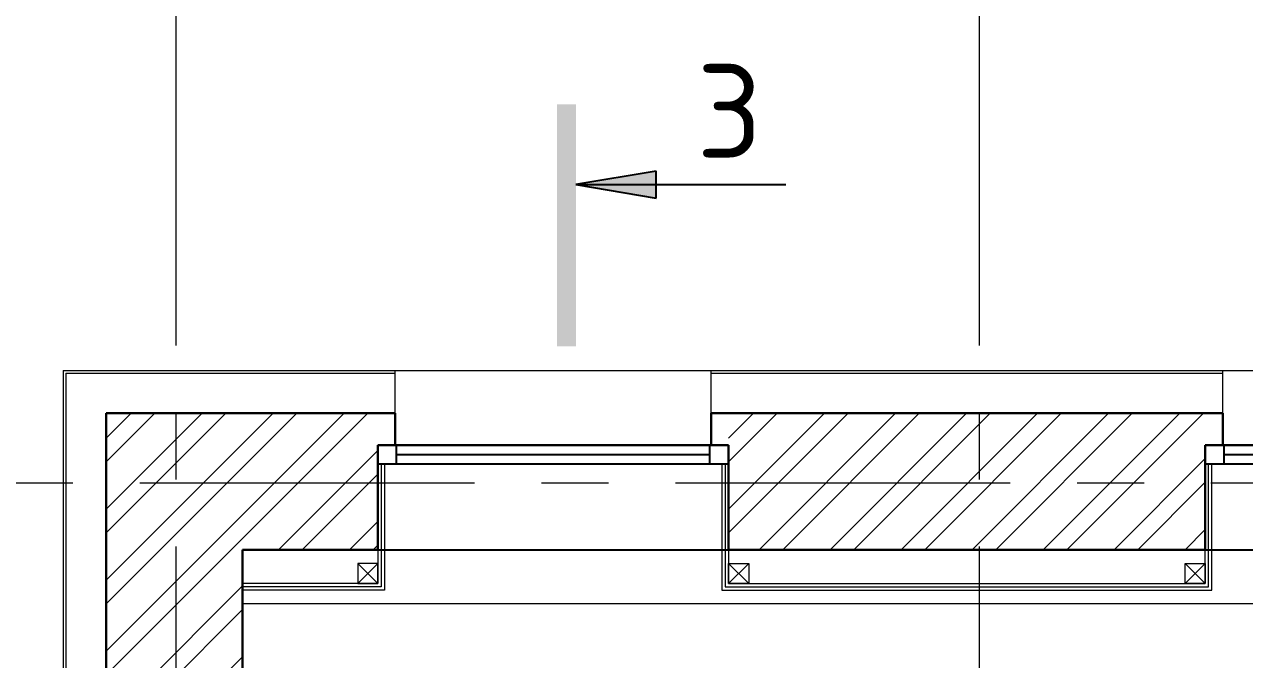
# Model space of a CAD drawing. Header units: millimetres. Extents: x -434100 to 9270898, y 0 to 249028.
# Drawn here: x -71861 to -67304, y 129941 to 132313 of the extents above; entities that cross this region are included whole.
import ezdxf
from ezdxf import colors
from ezdxf.entities.mleader import LeaderData, LeaderLine
from ezdxf.math import Vec2, Vec3

# ---------------------------------------------------------------- set-up
doc = ezdxf.new("R2010")
doc.units = ezdxf.units.MM
doc.header["$MEASUREMENT"] = 0
doc.linetypes.add('CENTER', pattern=[2, 1.25, -0.25, 0.25, -0.25])
doc.layers.get('0').update_dxf_attribs({"color": 250, "lineweight": 9})
for name, color, linetype, lineweight in [('_0', 250, 'Continuous', 9), ('АР_Навесной фасад', 147, 'Continuous', 5), ('АР_Оси', 195, 'Continuous', 9), ('АР_Отметки', 250, 'Continuous', 15), ('АР_Подоконники', 163, 'Continuous', 9), ('АР_Разрезы', 175, 'Continuous', 9), ('АР_Сущ Несущая стена', 216, 'Continuous', 30), ('АР_Штриховка кирпич', 250, 'Continuous', 9)]:
    doc.layers.add(name, color=color, linetype=linetype, lineweight=lineweight)
doc.layers.add('АР_новое окно', color=155, linetype='Continuous')
doc.layers.add('Тонкая', color=7, linetype='Continuous')
doc.styles.add('ISOCPEUR', font='isocpeur.TTF', dxfattribs={"width": 0.7})
doc.styles.add('METRO-STYLE', font='isocpeur.TTF', dxfattribs={"width": 0.9, "oblique": 15})

# ---------------------------------------------------------------- blocks, each defined once
blk = doc.blocks.new('*U159')
at = {"layer": 'АР_новое окно', "lineweight": 20}
for p, q in [((0, 1310), (-70, 1310)), ((0, 0), (-70, 0))]:
    blk.add_line(p, q, dxfattribs=at)
at = {"layer": 'АР_новое окно'}
for p, q in [((-70, 1310), (-70, 0)), ((-70, 0), (-70, 1310)), ((0, 1310), (0, 0)), ((0, 1240), (-70, 1240)), ((-35, 1240), (-35, 70)), ((0, 70), (-70, 70))]:
    blk.add_line(p, q, dxfattribs=at)
blk = doc.blocks.new('A$C60573c2e')
at = {"layer": 'АР_Разрезы', "ltscale": 100}
h = blk.add_hatch(color=5, dxfattribs=at)
h.dxf.hatch_style = 1
h.paths.add_polyline_path([(13494.3, 509.4), (13424.3, 509.4), (13424.3, 1413.7), (13494.3, 1413.7)])
h.paths.add_polyline_path([(13794.7, 1063.4), (13494.3, 1113.7), (13794.7, 1113.7)])
h.paths.add_polyline_path([(13794.7, 1113.7), (13494.3, 1113.7), (13794.7, 1163.9)])
at = {"layer": 'АР_Разрезы', "color": 5, "lineweight": 25, "ltscale": 100}
for p, q in [((13794.7, 1163.9), (13494.3, 1113.7)), ((13794.7, 1063.4), (13794.7, 1163.9)), ((13494.3, 1113.7), (13794.7, 1063.4))]:
    blk.add_line(p, q, dxfattribs=at)
at = {"layer": 'АР_Разрезы', "color": 5, "lineweight": 25, "ltscale": 100, "elevation": 0}
blk.add_lwpolyline([(13494.3, 1113.7), (14278, 1113.7)], dxfattribs=at)
at = {"layer": 'АР_Разрезы', "color": 5, "lineweight": 25, "ltscale": 100, "insert": (13944.3, 1213.7), "char_height": 350, "width": 583.333, "attachment_point": 7, "style": 'METRO-STYLE'}
blk.add_mtext('{\\Q0;\\W1;3}', dxfattribs=at)
blk = doc.blocks.new('A$Ce02d65bd')
at = {"ltscale": 100}
for points in [[(0, 0), (0, 75), (75, 75), (75, 0), (0, 0)], [(0, 0), (75, 75)], [(0, 75), (75, 0)]]:
    blk.add_lwpolyline(points, dxfattribs=at)
blk = doc.blocks.new('_DotSmall')
at = {"color": 0, "linetype": 'ByBlock', "const_width": 0.5}
blk.add_lwpolyline([(-0.0625, 0, 1), (0.0625, 0, 1)], format="xyb", close=True, dxfattribs=at)

msp = doc.modelspace()

# ---------------------------------------------------------------- hatches: boundary and pattern name
at = {"layer": 'АР_Штриховка кирпич', "ltscale": 100}
h = msp.add_hatch(dxfattribs=at)
h.set_pattern_fill('ANSI32', color=256, scale=500)
h.set_pattern_definition([(45, (-1069835.4, 167426.86), (-132.58252, 132.58252), []), (45, (-1069747.02, 167426.86), (-132.58252, 132.58252), [])])
h.paths.add_polyline_path([(-70540.759, 130860.682), (-71555.759, 130860.682), (-71555.759, 127350.905), (-71855.759, 127350.905), (-71855.759, 126783.983), (-71555.759, 126783.983), (-71555.759, 126660.682), (-71045.759, 126660.682), (-71045.759, 130350.682), (-70540.759, 130350.682)])
h = msp.add_hatch(dxfattribs=at)
h.set_pattern_fill('ANSI32', color=256, scale=500)
h.set_pattern_definition([(45, (-1067510.4, 167426.86), (-132.58252, 132.58252), []), (45, (-1067422.02, 167426.86), (-132.58252, 132.58252), [])])
h.paths.add_polyline_path([(-67450.759, 130860.682), (-69230.759, 130860.682), (-69230.759, 130350.682), (-67450.759, 130350.682)])

# ---------------------------------------------------------------- linework, layer by layer
for points in [[(-69230.759, 130741.769), (-69230.759, 130224.952), (-67450.759, 130224.952), (-67450.759, 130602.803)], [(-70540.759, 130671.769), (-70540.759, 130224.952), (-71045.759, 130224.952)], [(-70515.759, 130671.769), (-70515.759, 130199.952), (-71045.759, 130199.952)], [(-70528.259, 130671.769), (-70528.259, 130212.452), (-71045.759, 130212.452)], [(-69255.759, 130671.769), (-69255.759, 130199.952), (-67425.759, 130199.952), (-67425.759, 130671.769)], [(-69243.259, 130671.769), (-69243.259, 130212.452), (-67438.259, 130212.452), (-67438.259, 130671.769)]]:
    msp.add_lwpolyline(points)
at = {"layer": 'АР_Навесной фасад', "ltscale": 100}
for p, q in [((-71715.759, 131020.682), (-71715.759, 127510.905)), ((-71715.759, 131020.682), (-61875.759, 131020.682)), ((-71705.759, 131010.682), (-71705.759, 127500.905)), ((-71705.759, 131010.682), (-70475.759, 131010.682)), ((-69295.759, 131010.682), (-67385.759, 131010.682))]:
    msp.add_line(p, q, dxfattribs=at)
at = {"layer": 'АР_Навесной фасад', "color": 18, "ltscale": 100, "true_color": 0x000000}
for points in [[(-70475.759, 130860.682), (-70475.759, 131020.682)], [(-69295.759, 130860.682), (-69295.759, 131020.682)], [(-67385.759, 130860.682), (-67385.759, 131020.682)]]:
    msp.add_lwpolyline(points, dxfattribs=at)
at = {"layer": 'АР_новое окно'}
for p, q in [((-70540.759, 130350.682), (-69230.759, 130350.682)), ((-67450.759, 130350.682), (-66140.759, 130350.682))]:
    msp.add_line(p, q, dxfattribs=at)
at = {"layer": 'АР_Оси', "linetype": 'CENTER', "ltscale": 1000}
for p, q in [((-71295.759, 134363.151), (-71295.759, 78630.803)), ((-68295.759, 134363.151), (-68295.759, 78630.803)), ((-89429.453, 130600.682), (-6251.051, 130600.682))]:
    msp.add_line(p, q, dxfattribs=at)
at = {"layer": 'АР_Подоконники', "ltscale": 100}
msp.add_line((-71045.759, 130150.682), (-62545.759, 130150.682), dxfattribs=at)
at = {"layer": 'АР_Сущ Несущая стена', "ltscale": 100}
for p, q in [((-71555.759, 130860.682), (-71555.759, 127350.905)), ((-71555.759, 130860.682), (-70475.759, 130860.682)), ((-70475.759, 130741.769), (-70475.759, 130860.682)), ((-69295.759, 130860.682), (-67385.759, 130860.682)), ((-69295.759, 130741.769), (-69295.759, 130860.682)), ((-67385.759, 130741.769), (-67385.759, 130860.682)), ((-70540.759, 130741.769), (-70540.759, 130350.682)), ((-70540.759, 130741.769), (-70475.759, 130741.769)), ((-69295.759, 130741.769), (-69230.759, 130741.769)), ((-69230.759, 130741.769), (-69230.759, 130350.682)), ((-67450.759, 130741.769), (-67450.759, 130350.682)), ((-67450.759, 130741.769), (-67385.759, 130741.769)), ((-71045.759, 130350.682), (-71045.759, 126660.682)), ((-71045.759, 130350.682), (-70540.759, 130350.682)), ((-69230.759, 130350.682), (-67450.759, 130350.682))]:
    msp.add_line(p, q, dxfattribs=at)
at = {"layer": 'АР_Сущ Несущая стена', "lineweight": 15, "ltscale": 100}
for p, q in [((-70540.759, 130741.769), (-69230.759, 130741.769)), ((-67450.759, 130741.769), (-66140.759, 130741.769))]:
    msp.add_line(p, q, dxfattribs=at)

# ---------------------------------------------------------------- block references
at = {"layer": '_0', "color": 1, "lineweight": -3, "ltscale": 500, "xscale": -1}
msp.add_blockref('A$Ce02d65bd', (-70540.759, 130224.952), dxfattribs=at)
at = {"layer": '_0', "color": 1, "lineweight": -3, "ltscale": 500}
for p in [(-69230.759, 130224.952), (-67525.759, 130224.952)]:
    msp.add_blockref('A$Ce02d65bd', p, dxfattribs=at)
at = {"layer": 'АР_новое окно', "xscale": -1, "rotation": 90}
for p in [(-69230.759, 130671.769), (-66140.759, 130671.769)]:
    msp.add_blockref('*U159', p, dxfattribs=at)
at = {"layer": 'Тонкая', "color": 31, "ltscale": 100, "true_color": 0xfecc66}
msp.add_blockref('A$C60573c2e', (-83295.759, 130600.682), dxfattribs=at)

# ---------------------------------------------------------------- leaders
at = {"layer": 'АР_Отметки'}
ml = msp.add_multileader_mtext('Standard', dxfattribs=at)
ml.set_content('%%P0,000', color=256, style='ISOCPEUR')
ml.set_leader_properties(color=256, linetype='Continuous', lineweight=-1)
ml.set_arrow_properties(name='DOTSMALL')
ml.build(insert=Vec2(0, 0))
ml.multileader.update_dxf_attribs({"has_text_frame": 1, "text_left_attachment_type": 4, "text_right_attachment_type": 4, "dogleg_length": 100, "arrow_head_size": 180})
ctx = ml.context
ctx.base_point, ctx.char_height, ctx.arrow_head_size, ctx.landing_gap_size, ctx.plane_origin = Vec3(-188172.512, 132152.933), 250, 180, 50, Vec3(-190605.428, 130585.924)
ctx.left_attachment, ctx.right_attachment = 4, 4
notes = []
notes.append((ctx, [(0, (0, 0, 0), (0, 0), (1, 0), 1, [])]))
ctx.mtext.insert, ctx.mtext.width, ctx.mtext.line_spacing_style, ctx.mtext.flow_direction = Vec3(-188122.512, 132486.267), 852.69703, 2, 5
for ctx, leaders in notes:
    for number, flags, end, landing, length, lines in leaders:
        leader = LeaderData()
        leader.index, (leader.has_last_leader_line, leader.has_dogleg_vector, leader.attachment_direction) = number, flags
        leader.last_leader_point, leader.dogleg_vector, leader.dogleg_length = Vec3(end), Vec3(landing), length
        for number, points, colour, breaks in lines:
            line = LeaderLine()
            line.index, line.vertices, line.color, line.breaks = number, Vec3.list(points), colors.encode_raw_color(colour), breaks
            leader.lines.append(line)
        ctx.leaders.append(leader)

doc.saveas('drawing.dxf')
